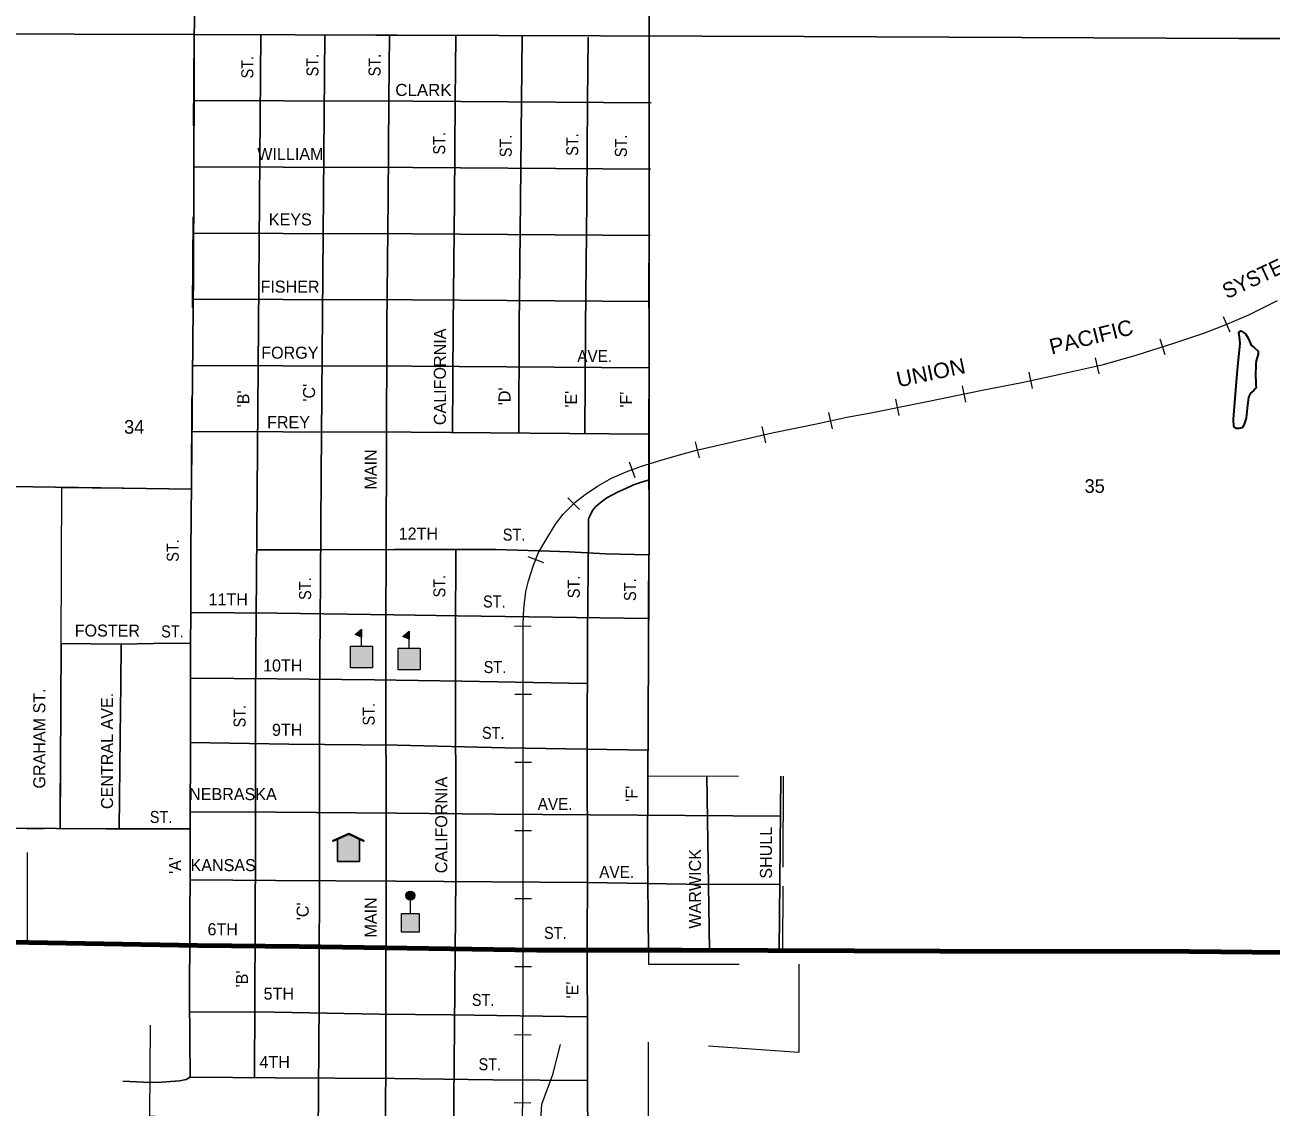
# Model space of a CAD drawing. Extents: x 210.97 to 215.44, y 42.12 to 48.2.
# Drawn here: x 212.466 to 213.839, y 45.832 to 47.023 of the extents above; entities that cross this region are included whole.
import ezdxf
from ezdxf.enums import TextEntityAlignment as Align

# ---------------------------------------------------------------- set-up
doc = ezdxf.new("R2010")
doc.units = 0
doc.header["$LTSCALE"] = 0.0061
doc.linetypes.add('LONG_DASHED', pattern=[7.5, 6, -1.5])
for name, color, linetype, lineweight in [('12', 7, 'Continuous', 80), ('14', 7, 'Continuous', 25), ('17', 7, 'Continuous', 13), ('25', 7, 'Continuous', 35), ('32', 7, 'Continuous', 13), ('36', 7, 'Continuous', 13), ('4', 7, 'LONG_DASHED', 13), ('50', 7, 'Continuous', 13), ('51', 7, 'Continuous', 13)]:
    doc.layers.add(name, color=color, linetype=linetype, lineweight=lineweight)
doc.layers.add('45', color=7, linetype='Continuous')
doc.layers.add('49', color=7, linetype='Continuous')

msp = doc.modelspace()

# ---------------------------------------------------------------- hatches: boundary and pattern name
at = {"layer": '32'}
for points in [[(212.837121, 46.349242), (212.830114, 46.352083), (212.837121, 46.358144)], [(212.889583, 46.34697), (212.882576, 46.349811), (212.889583, 46.355871)], [(212.825, 46.315341), (212.825, 46.339394), (212.849053, 46.339394), (212.849053, 46.315341)], [(212.877462, 46.313068), (212.877462, 46.337121), (212.901515, 46.337121), (212.901515, 46.313068)]]:
    msp.add_hatch(color=256, dxfattribs=at).paths.add_polyline_path(points)
at = {"layer": '36'}
for points in [[(212.890914, 46.059569, 1), (212.890488, 46.06937, 1)], [(212.881061, 46.024432), (212.881061, 46.044697), (212.900568, 46.044697), (212.900568, 46.024432)]]:
    msp.add_hatch(color=256, dxfattribs=at).paths.add_polyline_path(points)
at = {"layer": '51'}
msp.add_hatch(color=256, dxfattribs=at).paths.add_polyline_path([(212.822917, 46.132386), (212.810606, 46.126894), (212.810606, 46.102083), (212.834659, 46.102083), (212.834659, 46.126894)])

# ---------------------------------------------------------------- linework, layer by layer
at = {"layer": '12'}
msp.add_lwpolyline([(212.428788, 46.013636), (212.656439, 46.009659), (212.768371, 46.008523), (213.030303, 46.004545), (213.189773, 46.004356), (213.474621, 46.00322), (213.749242, 46.002841), (214.024621, 46), (214.247538, 45.997727), (214.456439, 45.996591), (214.801515, 45.996023)], dxfattribs=at)
at = {"layer": '14'}
for p, q in [((213.217235, 46.196212), (213.220455, 46.004356)), ((213.298864, 46.196023), (213.29697, 46.003977))]:
    msp.add_line(p, q, dxfattribs=at)
for points in [[(212.656629, 48.153598), (212.657197, 48.076515), (212.657576, 47.998295), (212.657386, 47.824621), (212.655303, 47.482765), (212.652841, 47.073674), (212.651894, 46.750189), (212.648864, 46.443182), (212.648295, 46.102083), (212.647348, 45.951326), (212.648295, 45.864394)], [(213.153977, 48.153598), (213.153977, 47.920455), (213.154356, 47.715152), (213.153409, 47.293371), (213.153977, 46.785417), (213.153977, 46.475568), (213.152083, 46.115909), (213.15303, 46.004356)], [(212.257576, 47.014015), (212.651515, 47.013068), (213.324621, 47.010795), (213.803598, 47.008523), (213.895644, 47.008712)], [(212.725947, 47.012879), (212.720076, 46.281061), (212.720076, 46.120644), (212.719508, 45.947727), (212.719129, 45.864015)], [(212.796402, 47.0125), (212.792424, 46.528409), (212.791667, 46.413258), (212.79072, 46.280871), (212.79072, 46.120455), (212.790152, 45.947348), (212.789394, 45.801136)], [(212.867992, 47.012311), (212.867235, 46.940909), (212.866477, 46.831061), (212.864962, 46.693371), (212.864394, 46.553788), (212.863636, 46.354735), (212.864015, 46.08428), (212.863258, 45.777083), (212.863636, 45.683523)], [(212.940909, 47.011553), (212.940152, 46.940341), (212.939394, 46.830492), (212.937879, 46.692803), (212.937311, 46.574432)], [(213.013826, 47.010795), (213.013068, 46.939583), (213.012311, 46.829735), (213.010795, 46.692235), (213.010227, 46.573864)], [(213.086742, 47.010038), (213.085985, 46.939015), (213.085227, 46.829167), (213.083712, 46.691667), (213.083144, 46.573485)], [(212.652083, 46.940152), (212.751326, 46.939773), (212.89375, 46.939394), (213.156061, 46.9375)], [(212.651705, 46.867235), (212.751136, 46.866856), (212.893371, 46.866477), (213.155492, 46.864583)], [(212.651515, 46.794318), (212.750758, 46.793939), (212.892992, 46.793561), (213.155114, 46.791667)], [(212.651136, 46.721402), (212.750568, 46.721023), (212.892614, 46.720644), (213.154545, 46.71875)], [(212.650947, 46.648485), (212.750379, 46.648106), (212.892235, 46.647727), (213.153977, 46.645833)], [(212.650758, 46.575568), (212.750189, 46.575189), (212.891856, 46.574811), (213.153409, 46.572917)], [(212.154545, 46.517424), (212.399621, 46.51572), (212.649621, 46.512311)], [(213.153788, 46.522348), (213.143371, 46.519318), (213.136742, 46.516856), (213.12822, 46.513068), (213.119886, 46.50928), (213.107386, 46.502462), (213.099811, 46.497159), (213.095265, 46.492992), (213.091288, 46.488636), (213.088447, 46.482576), (213.0875, 46.480114), (213.087121, 46.478598), (213.086932, 46.464962), (213.086553, 46.421402), (213.085795, 46.354924), (213.085417, 46.220455), (213.085795, 46.096023), (213.085606, 46.004545), (213.085795, 45.905492), (213.086364, 45.746591), (213.086174, 45.654356)], [(212.721402, 46.445455), (212.792045, 46.445455), (212.873485, 46.445644), (212.984848, 46.445644), (213.044508, 46.443939), (213.06572, 46.443182), (213.105871, 46.440909), (213.153598, 46.439773)], [(212.940909, 46.445644), (212.94053, 46.354735), (212.940909, 46.08428), (212.937689, 45.716288)], [(212.649621, 46.376326), (212.743939, 46.375758), (212.872538, 46.373864), (212.942614, 46.372538), (213.152273, 46.369697)], [(212.648485, 46.342424), (212.607765, 46.342045), (212.57178, 46.341477), (212.506061, 46.342235), (212.504924, 46.138826)], [(212.572159, 46.341288), (212.57178, 46.297538), (212.571023, 46.240152), (212.569886, 46.138068)], [(212.649242, 46.303977), (212.743561, 46.303409), (212.851326, 46.302083), (212.947538, 46.300568), (213.084659, 46.298106)], [(212.648674, 46.233333), (212.757008, 46.23125), (212.876326, 46.230114), (212.994697, 46.227462), (213.152841, 46.224811)], [(212.648295, 46.156818), (212.742614, 46.15625), (212.875568, 46.155492), (212.983712, 46.154167), (213.298485, 46.152083)], [(212.648295, 46.138068), (212.626136, 46.138068), (212.555303, 46.138068), (212.44678, 46.138826), (212.363447, 46.139394), (212.280871, 46.140909), (212.192614, 46.143939), (212.151515, 46.145265)], [(212.648106, 46.081818), (212.742235, 46.08125), (212.874811, 46.080492), (213.085795, 46.078788)], [(213.085795, 46.078788), (213.194697, 46.077273), (213.297727, 46.076894)], [(212.64697, 45.936553), (212.741288, 45.935985), (212.85625, 45.934091), (212.936174, 45.933144), (213.086174, 45.931061)], [(212.648295, 45.864394), (212.64375, 45.862121), (212.636742, 45.860417), (212.611364, 45.858523), (212.59697, 45.858902), (212.573864, 45.860038)], [(212.648295, 45.864394), (212.741856, 45.863826), (212.873864, 45.863068), (212.981818, 45.861742), (213.085985, 45.860985)]]:
    msp.add_lwpolyline(points, dxfattribs=at)
at = {"layer": '17'}
for p, q in [((213.786364, 46.702273), (213.793561, 46.685417)), ((213.716288, 46.677841), (213.72197, 46.660417)), ((213.645265, 46.657008), (213.649242, 46.639205)), ((213.57197, 46.640909), (213.575947, 46.622917)), ((213.498674, 46.626136), (213.502273, 46.608144)), ((213.425189, 46.611364), (213.428788, 46.593371)), ((213.351326, 46.596591), (213.355303, 46.578598)), ((213.27803, 46.581061), (213.282008, 46.563068)), ((213.204735, 46.564394), (213.208902, 46.546591)), ((213.131818, 46.542424), (213.138258, 46.525189)), ((213.064205, 46.502652), (213.077273, 46.489773)), ((213.020265, 46.438068), (213.037311, 46.43125)), ((213.005682, 46.361364), (213.024053, 46.361553)), ((213.005871, 46.286364), (213.024242, 46.286364)), ((213.005871, 46.211364), (213.024242, 46.211364)), ((213.005871, 46.136364), (213.024242, 46.136364)), ((213.005871, 46.061364), (213.024242, 46.061364)), ((213.005871, 45.986553), (213.024242, 45.986364)), ((213.005682, 45.911553), (213.024053, 45.911364)), ((213.005303, 45.836553), (213.023674, 45.836364))]:
    msp.add_line(p, q, dxfattribs=at)
for points in [[(213.014015, 45.72822), (213.014773, 45.864205), (213.015152, 45.99678), (213.015152, 46.141667), (213.015152, 46.241098), (213.015152, 46.335038), (213.014962, 46.364205), (213.01572, 46.380682), (213.018182, 46.399432), (213.020833, 46.411364), (213.026326, 46.428409), (213.032008, 46.442424), (213.039962, 46.456061), (213.050568, 46.473485), (213.05928, 46.484659), (213.072159, 46.497538), (213.083333, 46.50625), (213.09678, 46.51553), (213.1125, 46.524242), (213.128409, 46.53125), (213.144318, 46.537121), (213.169318, 46.544886), (213.191477, 46.551136), (213.205871, 46.555114), (213.227083, 46.560038), (213.289205, 46.574053), (213.338258, 46.584091), (213.371591, 46.591477), (213.396402, 46.596023), (213.461932, 46.60928), (213.520833, 46.621212), (213.564394, 46.629735), (213.607955, 46.639205), (213.654356, 46.649621), (213.691477, 46.660038), (213.731818, 46.673106), (213.764962, 46.684091), (213.787689, 46.692803), (213.814394, 46.704356), (213.846023, 46.720076)], [(213.014015, 45.72822), (213.014773, 45.864205), (213.015152, 45.99678), (213.015152, 46.141667), (213.015152, 46.241098), (213.015152, 46.335038), (213.014962, 46.364205), (213.01572, 46.380682), (213.018182, 46.399432), (213.020833, 46.411364), (213.026326, 46.428409), (213.032008, 46.442424), (213.039962, 46.456061), (213.050568, 46.473485), (213.05928, 46.484659), (213.072159, 46.497538), (213.083333, 46.50625), (213.09678, 46.51553), (213.1125, 46.524242), (213.128409, 46.53125), (213.144318, 46.537121), (213.169318, 46.544886), (213.191477, 46.551136), (213.205871, 46.555114), (213.227083, 46.560038), (213.289205, 46.574053), (213.338258, 46.584091), (213.371591, 46.591477), (213.396402, 46.596023), (213.461932, 46.60928), (213.520833, 46.621212), (213.564394, 46.629735), (213.607955, 46.639205), (213.654356, 46.649621), (213.691477, 46.660038), (213.731818, 46.673106), (213.764962, 46.684091), (213.787689, 46.692803), (213.814394, 46.704356), (213.846023, 46.720076)], [(213.023295, 44.5375), (213.031439, 45.769318), (213.035606, 45.834848), (213.047917, 45.867614), (213.056061, 45.900379)]]:
    msp.add_lwpolyline(points, dxfattribs=at)
at = {"layer": '25'}
for points in [[(213.819508, 46.620644), (213.816288, 46.617803), (213.814015, 46.613447), (213.812689, 46.601515), (213.811553, 46.59053), (213.809091, 46.582765), (213.807008, 46.579735), (213.803409, 46.578977), (213.801705, 46.578977), (213.800568, 46.579167), (213.797917, 46.58125), (213.797538, 46.589394), (213.801705, 46.639583), (213.804924, 46.673106), (213.804356, 46.679924), (213.803598, 46.684091), (213.804356, 46.685795), (213.805871, 46.686553), (213.80625, 46.686174)], [(213.80625, 46.686174), (213.810985, 46.683144), (213.813826, 46.678598), (213.817045, 46.670644), (213.820076, 46.66875), (213.824811, 46.664205), (213.824811, 46.660985), (213.822727, 46.653598), (213.822159, 46.650189), (213.82197, 46.636364), (213.822348, 46.63125), (213.822348, 46.627273), (213.822538, 46.623864), (213.82197, 46.622917), (213.819508, 46.620644)]]:
    msp.add_lwpolyline(points, dxfattribs=at)
at = {"layer": '32'}
for p, q in [((212.837121, 46.339394), (212.837121, 46.349242)), ((212.889583, 46.337121), (212.889583, 46.34697))]:
    msp.add_line(p, q, dxfattribs=at)
for points in [[(212.837121, 46.349242), (212.830114, 46.352083), (212.837121, 46.358144)], [(212.889583, 46.34697), (212.882576, 46.349811), (212.889583, 46.355871)], [(212.825, 46.315341), (212.825, 46.339394), (212.849053, 46.339394), (212.849053, 46.315341)], [(212.877462, 46.313068), (212.877462, 46.337121), (212.901515, 46.337121), (212.901515, 46.313068)]]:
    msp.add_lwpolyline(points, close=True, dxfattribs=at)
at = {"layer": '36'}
msp.add_line((212.890909, 46.044129), (212.890909, 46.059848), dxfattribs=at)
msp.add_lwpolyline([(212.881061, 46.024432), (212.881061, 46.044697), (212.900568, 46.044697), (212.900568, 46.024432)], close=True, dxfattribs=at)
msp.add_circle((212.890701, 46.06447), 0.004905, dxfattribs=at)
at = {"layer": '4'}
for points in [[(212.649621, 46.512311), (212.652652, 47.013068), (213.153788, 47.011364), (213.152462, 46.196402), (213.301515, 46.196023), (213.301136, 46.075), (213.300758, 46.003977), (213.15303, 46.004356), (213.15303, 45.989205)], [(212.603598, 45.82178), (212.605114, 46.010606), (212.469129, 46.011932), (212.46875, 46.138258), (212.504924, 46.138826), (212.506629, 46.430492), (212.506818, 46.514015), (212.649621, 46.512311)], [(213.15303, 45.989205), (213.318939, 45.989205), (213.318939, 45.891667), (213.152841, 45.90322)], [(213.152841, 45.90303), (213.152462, 45.504545), (212.912879, 45.506818), (212.90303, 45.528598), (212.887311, 45.557576), (212.875379, 45.580492), (212.85947, 45.612121), (212.847727, 45.633902), (212.838068, 45.652462), (212.822348, 45.681818), (212.803977, 45.711932), (212.795455, 45.723485), (212.780492, 45.742614), (212.762121, 45.760417), (212.750189, 45.771023), (212.741098, 45.777273), (212.714015, 45.791856), (212.692424, 45.802273), (212.680114, 45.807576), (212.649621, 45.817045), (212.632765, 45.819886), (212.603598, 45.82178)]]:
    msp.add_lwpolyline(points, dxfattribs=at)
at = {"layer": '50', "lineweight": 40}
msp.add_lwpolyline([(212.804924, 46.124432), (212.822917, 46.132386), (212.839962, 46.124432)], dxfattribs=at)
at = {"layer": '50'}
for points in [[(212.814583, 46.102083), (212.810606, 46.102083), (212.810606, 46.126894)], [(212.834659, 46.126894), (212.834659, 46.102083), (212.814394, 46.102083)]]:
    msp.add_lwpolyline(points, dxfattribs=at)
at = {"layer": '51'}
msp.add_lwpolyline([(212.822917, 46.132386), (212.810606, 46.126894), (212.810606, 46.102083), (212.834659, 46.102083), (212.834659, 46.126894)], close=True, dxfattribs=at)

# ---------------------------------------------------------------- texts
at = {"layer": '17'}
for s, rotation, width, p in [('SYSTEM', 25, 0.95, (213.830688, 46.740127)), ('PACIFIC', 14, 1.05, (213.64283, 46.671662)), ('UNION', 12, 1.05, (213.465941, 46.632232))]:
    msp.add_text(s, height=0.017, rotation=rotation, dxfattribs=dict(at, width=width)).set_placement(p, align=Align.CENTER)
at = {"layer": '45'}
for s, p in [('34', (212.586553, 46.573295)), ('35', (213.644697, 46.508144))]:
    msp.add_text(s, height=0.01496, dxfattribs=at).set_placement(p, align=Align.CENTER)
at = {"layer": '49', "width": 0.9}
for p in [(212.717803, 46.976989), (212.789583, 46.979261), (212.857955, 46.979261), (212.929167, 46.893087), (213.002462, 46.890246), (213.075758, 46.891761), (213.129356, 46.890246), (212.635606, 46.444602), (212.929356, 46.405398), (212.781439, 46.402557), (213.077462, 46.404451), (213.139394, 46.40142), (212.70928, 46.262216), (212.851515, 46.264299)]:
    msp.add_text('ST.', height=0.01326, rotation=90, dxfattribs=at).set_placement(p, align=Align.CENTER)
at = {"layer": '49'}
for s, width, p in [('CLARK', 1.05, (212.905208, 46.945265)), ('AVE.', 0.95, (213.093845, 46.652083)), ('ST.', 0.9, (213.005019, 46.455492)), ('ST.', 0.9, (212.983239, 46.381818)), ('ST.', 0.9, (212.628693, 46.348864)), ('ST.', 0.9, (212.983996, 46.309659)), ('ST.', 0.9, (212.982102, 46.237121)), ('AVE.', 0.95, (213.050284, 46.158902)), ('ST.', 0.9, (212.616193, 46.144508)), ('AVE.', 0.95, (213.118087, 46.083902)), ('ST.', 0.9, (213.050473, 46.016856)), ('ST.', 0.9, (212.970928, 45.942992)), ('ST.', 0.9, (212.978314, 45.872159))]:
    msp.add_text(s, height=0.01326, dxfattribs=dict(at, width=width)).set_placement(p, align=Align.CENTER)
for s, p in [('WILLIAM', (212.758617, 46.874811)), ('KEYS', (212.758523, 46.802652)), ('FISHER', (212.758239, 46.728598)), ('FORGY', (212.758049, 46.655871)), ('FREY', (212.756534, 46.579356)), ('12TH', (212.899621, 46.456629)), ('11TH', (212.690152, 46.384091)), ('FOSTER', (212.557008, 46.349811)), ('10TH', (212.750189, 46.311364)), ('9TH', (212.755114, 46.24053)), ('NEBRASKA', (212.69536, 46.169697)), ('KANSAS', (212.684564, 46.091477)), ('6TH', (212.684091, 46.020833)), ('5TH', (212.745833, 45.95)), ('4TH', (212.741288, 45.874621))]:
    msp.add_text(s, height=0.01326, dxfattribs=at).set_placement(p, align=Align.CENTER)
for s, p in [('CALIFORNIA', (212.929924, 46.63589)), ("'C'", (212.785795, 46.618371)), ("'D'", (213.001136, 46.614394)), ("'B'", (212.713258, 46.611553)), ("'E'", (213.074432, 46.611269)), ("'F'", (213.135038, 46.610795)), ('MAIN', (212.853788, 46.533902)), ('GRAHAM ST.', (212.488636, 46.237595)), ('CENTRAL AVE.', (212.563258, 46.223864)), ('CALIFORNIA', (212.931439, 46.14233)), ("'F'", (213.141098, 46.176705)), ('SHULL', (213.289205, 46.111742)), ('WARWICK', (213.210985, 46.07197)), ("'A'", (212.638258, 46.097727)), ('MAIN', (212.853788, 46.04053)), ("'C'", (212.778788, 46.047159)), ("'B'", (212.711932, 45.972727)), ("'E'", (213.075947, 45.960511))]:
    msp.add_text(s, height=0.01326, rotation=90, dxfattribs=at).set_placement(p, align=Align.CENTER)

doc.saveas('drawing.dxf')
